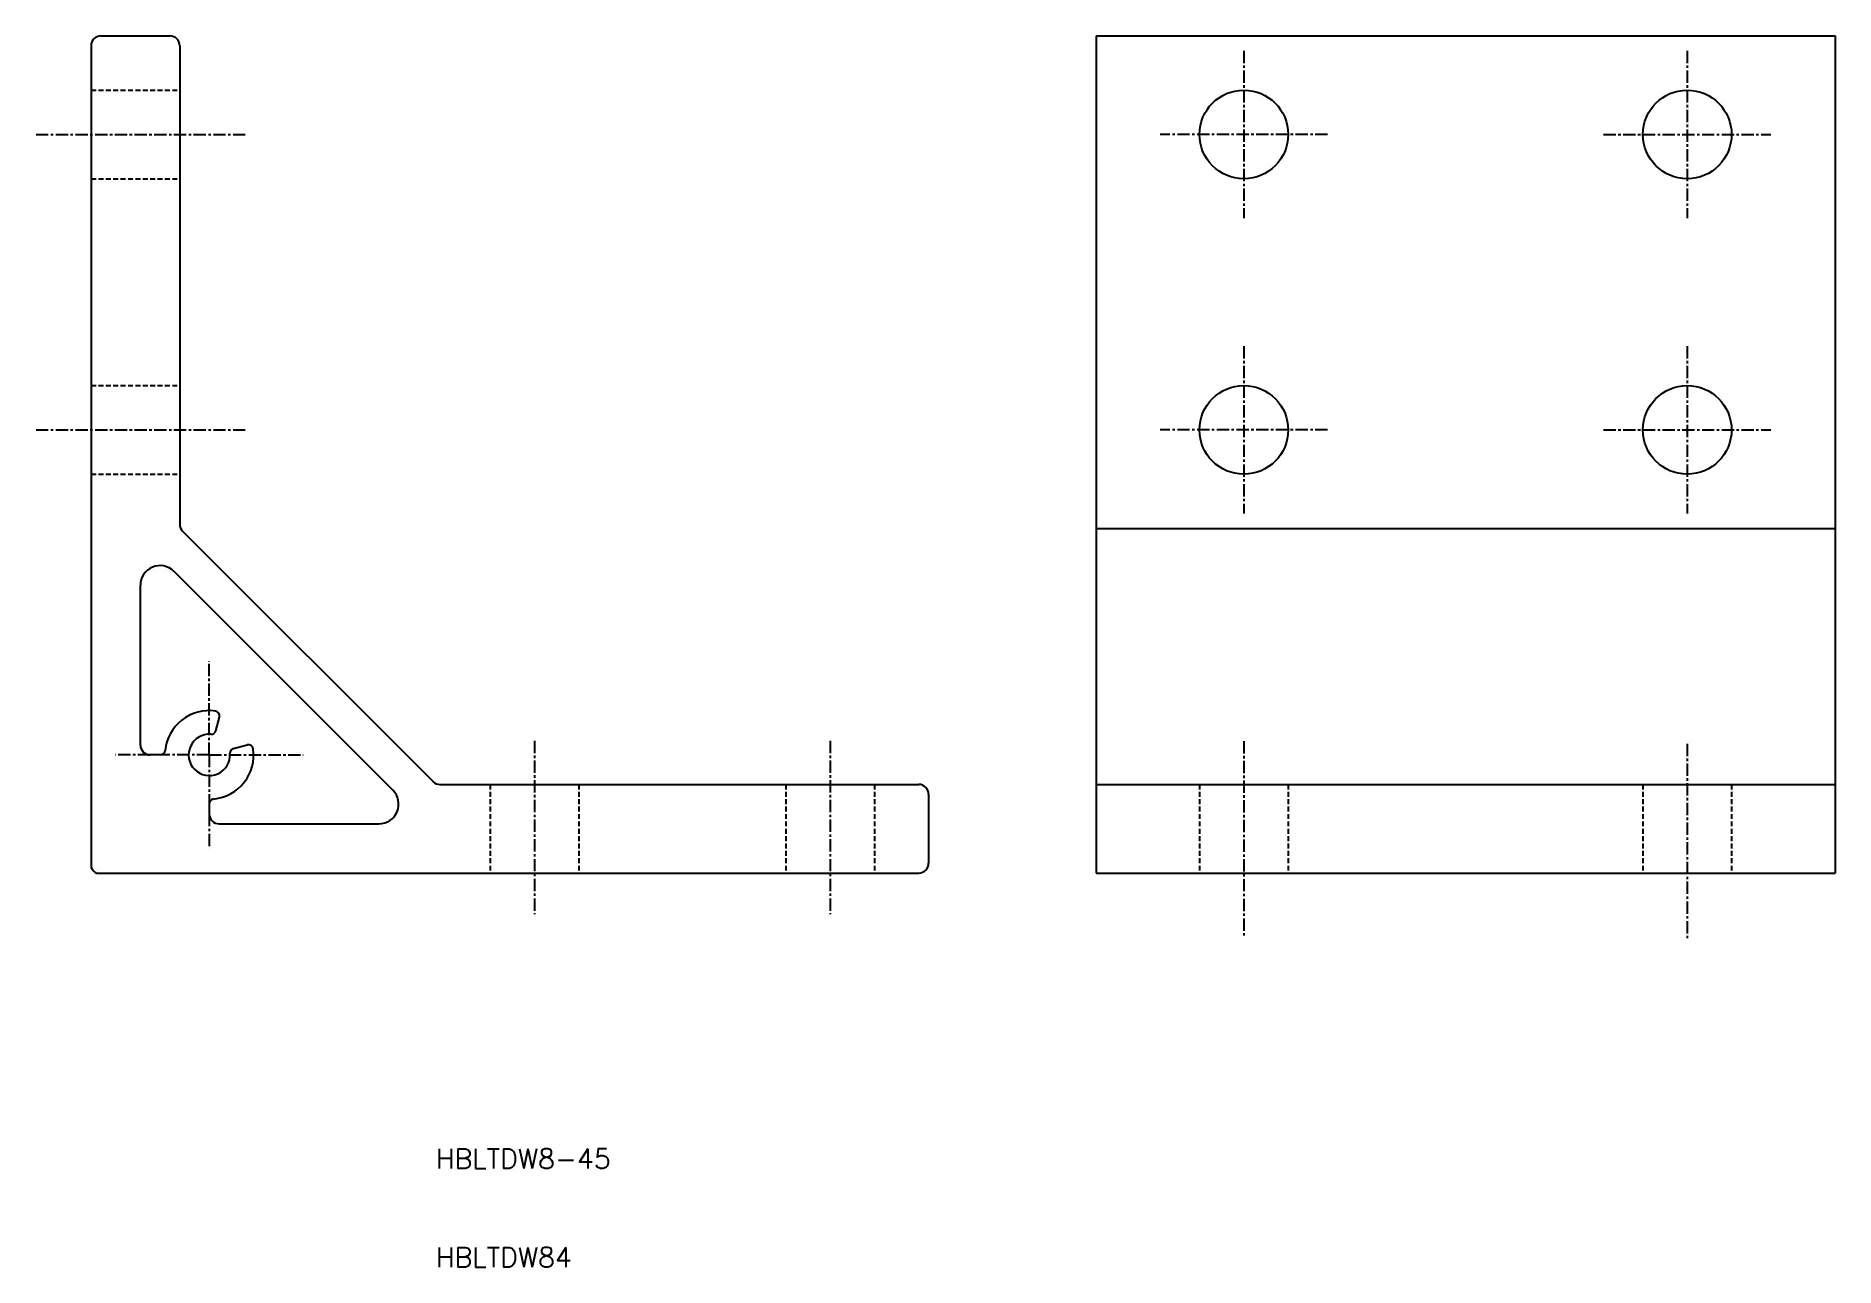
# Model space of a CAD drawing. Extents: x -18 to 165, y -52 to 73.
import ezdxf

# ---------------------------------------------------------------- set-up
doc = ezdxf.new("R2010")
doc.units = 0
doc.linetypes.add('CENTER', pattern=[2, 1.25, -0.25, 0.25, -0.25])
doc.linetypes.add('DASHED', pattern=[0.75, 0.5, -0.25])
doc.layers.get('0').update_dxf_attribs({"linetype": 'CONTINUOUS'})
doc.layers.add('CENTER', color=1, linetype='CENTER')
doc.styles.get("Standard").update_dxf_attribs({"font": 'txt.shx', "bigfont": 'bigfont.shx'})

msp = doc.modelspace()

# ---------------------------------------------------------------- linework, layer by layer
at = {"color": 7, "linetype": 'CONTINUOUS'}
for p, q in [((-12, 72), (-12, -11.45)), ((-11, 73), (-4, 73)), ((-3, 72), (-3, 23.41)), ((90, 73), (90, -12)), ((90, 73), (165, 73)), ((165, 73), (165, -12)), ((-2.71, 22.71), (22.71, -2.71)), ((90, 23), (165, 23)), ((-3.59, 18.64), (18.64, -3.59)), ((-7, 1), (-7, 17.22)), ((0.66, 2.46), (1.03, 3.83)), ((-4.97, 0), (-6, 0)), ((2.46, 0.66), (3.83, 1.03)), ((23.41, -3), (72, -3)), ((90, -3), (165, -3)), ((0, -4.97), (0, -6)), ((73, -4), (73, -11)), ((1, -7), (17.22, -7)), ((-11.45, -12), (72, -12)), ((90, -12), (165, -12))]:
    msp.add_line(p, q, dxfattribs=at)
at = {"color": 3, "linetype": 'DASHED'}
for p, q in [((-12, 67.5), (-3, 67.5)), ((-12, 58.5), (-3, 58.5)), ((-12, 37.5), (-3, 37.5)), ((-12, 28.5), (-3, 28.5)), ((28.5, -3), (28.5, -12)), ((37.5, -3), (37.5, -12)), ((58.5, -3), (58.5, -12)), ((67.5, -3), (67.5, -12)), ((100.5, -3), (100.5, -12)), ((109.5, -3), (109.5, -12)), ((145.5, -3), (145.5, -12)), ((154.5, -3), (154.5, -12))]:
    msp.add_line(p, q, dxfattribs=at)
at = {"color": 7, "linetype": 'CONTINUOUS'}
for centre in [(105, 63), (150, 63), (105, 33), (150, 33)]:
    msp.add_circle(centre, 4.5, dxfattribs=at)
for centre, radius, start, end in [((-11, 72), 1, 90, 180), ((-4, 72), 1, 0, 90), ((-2, 23.41), 1, 180, 225), ((-5, 17.22), 2, 45, 180), ((0, 0), 4.5, 82.1808, 174.2609), ((0.54, 3.96), 0.5, 345.0014, 82.1808), ((0, 0), 2.1, 86.0869, 3.9117), ((0.18, 2.59), 0.5, 266.0869, 345.0014), ((-6, 1), 1, 180, 270), ((-4.97, 0.5), 0.5, 270, 354.2609), ((0, 0), 4.5, 275.7391, 7.8183), ((2.59, 0.18), 0.5, 104.9986, 183.9117), ((3.96, 0.54), 0.5, 7.8183, 104.9986), ((17.22, -5), 2, 270, 45), ((23.41, -2), 1, 225, 270), ((72, -4), 1, 0, 90), ((0.5, -4.97), 0.5, 95.7391, 180), ((1, -6), 1, 180, 270), ((-10.7, -10.7), 1.5, 209.9271, 240.0734), ((72, -11), 1, 270, 0)]:
    msp.add_arc(centre, radius, start, end, dxfattribs=at)
at = {"layer": 'CENTER', "color": 1, "linetype": 'CENTER'}
for p, q in [((105, 71.5), (105, 54.5)), ((150, 71.5), (150, 54.5)), ((-17.59, 63), (3.64, 63)), ((113.5, 63), (96.5, 63)), ((141.5, 63), (158.5, 63)), ((105, 41.5), (105, 24.5)), ((150, 41.5), (150, 24.5)), ((-17.59, 33), (3.64, 33)), ((113.5, 33), (96.5, 33)), ((141.5, 33), (158.5, 33)), ((0, 0), (0, 9.51)), ((0, 0), (-9.51, 0)), ((0, 0), (0, -9.51)), ((0, 0), (9.51, 0)), ((33, 1.43), (33, -16.16)), ((63, 1.43), (63, -16.16)), ((105, 1.4), (105, -18.48)), ((150, 1.13), (150, -18.75))]:
    msp.add_line(p, q, dxfattribs=at)

# ---------------------------------------------------------------- texts
at = {"color": 7, "linetype": 'CONTINUOUS'}
for s, p in [('HBLTDW8-45', (23, -42)), ('HBLTDW84', (23, -52))]:
    msp.add_text(s, height=2, dxfattribs=at).set_placement(p)

doc.saveas('drawing.dxf')
